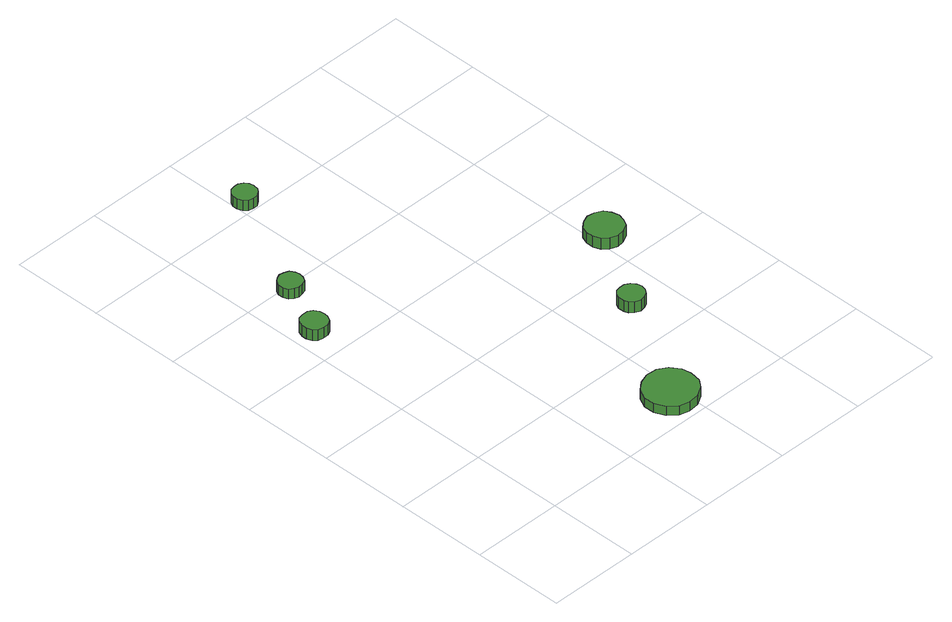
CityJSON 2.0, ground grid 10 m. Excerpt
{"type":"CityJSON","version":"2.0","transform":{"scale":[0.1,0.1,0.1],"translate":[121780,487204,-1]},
"CityObjects":{
"tree1":{"type":"SolitaryVegetationObject","attributes":{"function":"something"},"geometry":[{"type":"MultiSurface","lod":"1","boundaries":[[[0,1,2,3,4,5,6,7,8,9,10,11,12,13,14]],[[15,16,17,18,19,20,21,22,23,24,25,26,27,28,29]],[[0,29,28,1]],[[1,28,27,2]],[[2,27,26,3]],[[3,26,25,4]],[[4,25,24,5]],[[5,24,23,6]],[[6,23,22,7]],[[7,22,21,8]],[[8,21,20,9]],[[9,20,19,10]],[[10,19,18,11]],[[11,18,17,12]],[[12,17,16,13]],[[13,16,15,14]],[[14,15,29,0]]]}]},
"tree2":{"type":"SolitaryVegetationObject","attributes":{"function":"something"},"geometry":[{"type":"MultiSurface","lod":"1","boundaries":[[[30,31,32,33,34,35,36,37,38,39,40,41,42,43,44]],[[45,46,47,48,49,50,51,52,53,54,55,56,57,58,59]],[[30,59,58,31]],[[31,58,57,32]],[[32,57,56,33]],[[33,56,55,34]],[[34,55,54,35]],[[35,54,53,36]],[[36,53,52,37]],[[37,52,51,38]],[[38,51,50,39]],[[39,50,49,40]],[[40,49,48,41]],[[41,48,47,42]],[[42,47,46,43]],[[43,46,45,44]],[[44,45,59,30]]]}]},
"tree3":{"type":"SolitaryVegetationObject","attributes":{"function":"something"},"geometry":[{"type":"MultiSurface","lod":"1","boundaries":[[[60,61,62,63,64,65,66,67,68,69,70,71,72,73,74]],[[75,76,77,78,79,80,81,82,83,84,85,86,87,88,89]],[[60,89,88,61]],[[61,88,87,62]],[[62,87,86,63]],[[63,86,85,64]],[[64,85,84,65]],[[65,84,83,66]],[[66,83,82,67]],[[67,82,81,68]],[[68,81,80,69]],[[69,80,79,70]],[[70,79,78,71]],[[71,78,77,72]],[[72,77,76,73]],[[73,76,75,74]],[[74,75,89,60]]]}]},
"tree4":{"type":"SolitaryVegetationObject","attributes":{"function":"something"},"geometry":[{"type":"MultiSurface","lod":"1","boundaries":[[[90,91,92,93,94,95,96,97,98,99,100,101,102,103,104]],[[105,106,107,108,109,110,111,112,113,114,115,116,117,118,119]],[[90,119,118,91]],[[91,118,117,92]],[[92,117,116,93]],[[93,116,115,94]],[[94,115,114,95]],[[95,114,113,96]],[[96,113,112,97]],[[97,112,111,98]],[[98,111,110,99]],[[99,110,109,100]],[[100,109,108,101]],[[101,108,107,102]],[[102,107,106,103]],[[103,106,105,104]],[[104,105,119,90]]]}]},
"tree5":{"type":"SolitaryVegetationObject","attributes":{"function":"something"},"geometry":[{"type":"MultiSurface","lod":"1","boundaries":[[[120,121,122,123,124,125,126,127,128,129,130,131,132,133,134]],[[135,136,137,138,139,140,141,142,143,144,145,146,147,148,149]],[[120,149,148,121]],[[121,148,147,122]],[[122,147,146,123]],[[123,146,145,124]],[[124,145,144,125]],[[125,144,143,126]],[[126,143,142,127]],[[127,142,141,128]],[[128,141,140,129]],[[129,140,139,130]],[[130,139,138,131]],[[131,138,137,132]],[[132,137,136,133]],[[133,136,135,134]],[[134,135,149,120]]]}]},
"tree6":{"type":"SolitaryVegetationObject","attributes":{"function":"something"},"geometry":[{"type":"MultiSurface","lod":"1","boundaries":[[[150,151,152,153,154,155,156,157,158,159,160,161,162,163,164]],[[165,166,167,168,169,170,171,172,173,174,175,176,177,178,179]],[[150,179,178,151]],[[151,178,177,152]],[[152,177,176,153]],[[153,176,175,154]],[[154,175,174,155]],[[155,174,173,156]],[[156,173,172,157]],[[157,172,171,158]],[[158,171,170,159]],[[159,170,169,160]],[[160,169,168,161]],[[161,168,167,162]],[[162,167,166,163]],[[163,166,165,164]],[[164,165,179,150]]]}]}
},
"vertices":[
[37,336,20],[36,342,20],[33,347,20],[28,350,20],[22,350,20],[16,349,20],[12,345,20],[10,339,20],[10,334,20],[12,328,20],[16,324,20],[22,323,20],[28,323,20],[33,326,20],[36,331,20],[36,331,7],[33,326,7],[28,323,7],[22,323,7],[16,324,7],[12,328,7],[10,334,7],[10,339,7],[12,345,7],[16,349,7],[22,350,7],[28,350,7],[33,347,7],[36,342,7],[37,336,7],
[61,392,21],[60,397,21],[57,402,21],[52,404,21],[47,405,21],[42,403,21],[38,400,21],[36,395,21],[36,389,21],[38,384,21],[42,381,21],[47,379,21],[52,380,21],[57,382,21],[60,387,21],[60,387,9],[57,382,9],[52,380,9],[47,379,9],[42,381,9],[38,384,9],[36,389,9],[36,395,9],[38,400,9],[42,403,9],[47,405,9],[52,404,9],[57,402,9],[60,397,9],[61,392,9],
[217,35,17],[215,46,17],[208,56,17],[198,62,17],[186,63,17],[175,59,17],[166,52,17],[161,41,17],[161,29,17],[166,18,17],[175,10,17],[186,7,17],[198,8,17],[208,14,17],[215,23,17],[215,23,6],[208,14,6],[198,8,6],[186,7,6],[175,10,6],[166,18,6],[161,29,6],[161,41,6],[166,52,6],[175,59,6],[186,63,6],[198,62,6],[208,56,6],[215,46,6],[217,35,6],
[121,511,23],[120,516,23],[117,520,23],[112,523,23],[107,523,23],[102,522,23],[98,518,23],[96,513,23],[96,508,23],[98,503,23],[102,499,23],[107,498,23],[112,498,23],[117,501,23],[120,505,23],[120,505,11],[117,501,11],[112,498,11],[107,498,11],[102,499,11],[98,503,11],[96,508,11],[96,513,11],[98,518,11],[102,522,11],[107,523,11],[112,523,11],[117,520,11],[120,516,11],[121,511,11],
[273,155,19],[272,160,19],[268,165,19],[263,168,19],[258,168,19],[252,167,19],[248,163,19],[246,158,19],[246,152,19],[248,147,19],[252,143,19],[258,141,19],[263,142,19],[268,144,19],[272,149,19],[272,149,6],[268,144,6],[263,142,6],[258,141,6],[252,143,6],[248,147,6],[246,152,6],[246,158,6],[248,163,6],[252,167,6],[258,168,6],[263,168,6],[268,165,6],[272,160,6],[273,155,6],
[330,240,21],[328,248,21],[324,255,21],[316,259,21],[308,260,21],[300,257,21],[294,252,21],[291,244,21],[291,236,21],[294,228,21],[300,223,21],[308,220,21],[316,221,21],[324,225,21],[328,232,21],[328,232,8],[324,225,8],[316,221,8],[308,220,8],[300,223,8],[294,228,8],[291,236,8],[291,244,8],[294,252,8],[300,257,8],[308,260,8],[316,259,8],[324,255,8],[328,248,8],[330,240,8]
]}
